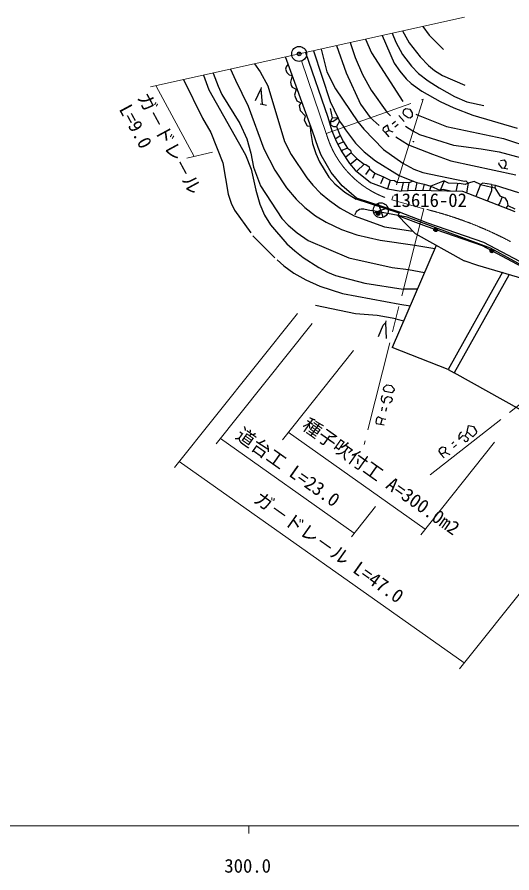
# Model space of a CAD drawing. Units: millimetres, scale not verified. Extents: x 69839 to 709839, y -172201 to 187799.
# Drawn here: x 366851 to 433002, y 6514 to 120897 of the extents above; entities that cross this region are included whole.
import ezdxf
from ezdxf.enums import TextEntityAlignment as Align

# ---------------------------------------------------------------- set-up
doc = ezdxf.new("R2010")
doc.units = ezdxf.units.MM
doc.header["$LTSCALE"] = 1000
doc.header["$PDMODE"] = 32
doc.header["$PDSIZE"] = 500
doc.linetypes.add('CHAIN', pattern=[18.5, 12, -1.5, 3.5, -1.5])
for name, color, linetype, lineweight in [('M-BGD', 7, 'Continuous', 25), ('M-BMK', 2, 'CHAIN', 13), ('M-BMK-HTXT', 7, 'Continuous', 13), ('M-BMK-LINE', 2, 'Continuous', 13), ('M-BMK-SRVR', 3, 'Continuous', 25), ('M-SUV', 7, 'Continuous', 13)]:
    doc.layers.add(name, color=color, linetype=linetype, lineweight=lineweight)
doc.layers.add('M-OTRS', color=6, linetype='Continuous')
doc.styles.add('ＭＳ ゴシック', font='')
doc.styles.get('ＭＳ ゴシック').set_extended_font_data('MS Gothic')

# ---------------------------------------------------------------- blocks, each defined once
blk = doc.blocks.new('BUHIN1')
at = {"color": 3, "linetype": 'Continuous', "lineweight": 25}
for radius in [995, 30]:
    blk.add_circle((0, 0), radius, dxfattribs=at)
blk = doc.blocks.new('BUHIN2')
at = {"color": 7, "linetype": 'Continuous', "lineweight": 25}
for points in [[(939, -346), (0, 0), (-935, 336)], [(-346, -939), (0, 0), (341, 937)]]:
    blk.add_lwpolyline(points, dxfattribs=at)
blk.add_circle((0, 0), 1000, dxfattribs=at)
blk = doc.blocks.new('BUHIN6')
at = {"color": 7, "linetype": 'Continuous', "lineweight": 25}
for radius in [249, 220, 191, 161, 132, 97.5, 67.5, 38.8, 7.5]:
    blk.add_circle((90, -232), radius, dxfattribs=at)

msp = doc.modelspace()

# ---------------------------------------------------------------- linework, layer by layer
at = {"layer": 'M-BGD'}
for p, q in [((418381, 119054), (419275, 117472)), ((421105, 119659), (421942, 118463)), ((413450, 117957), (414224, 116128)), ((415666, 118450), (417245, 114735)), ((417013, 118749), (417480, 117531)), ((421942, 118463), (423846, 116580)), ((409558, 117092), (410830, 113459)), ((411374, 117496), (412046, 115480)), ((417480, 117531), (418397, 115908)), ((419275, 117472), (420746, 115579)), ((406358, 105650), (402743, 115577)), ((405404, 116168), (408407, 107524)), ((406478, 116407), (408692, 109623)), ((407488, 116632), (408270, 113567)), ((414224, 116128), (418408, 109629)), ((418397, 115908), (419580, 114323)), ((420746, 115579), (421836, 114441)), ((398591, 114654), (399334, 113595)), ((403031, 114576), (402806, 114272)), ((412046, 115480), (413027, 113244)), ((417245, 114735), (418000, 113656)), ((421836, 114441), (422664, 113779)), ((393049, 113421), (393747, 111656)), ((395385, 113941), (396038, 112456)), ((399334, 113595), (400373, 111691)), ((402806, 114272), (402747, 113938)), ((402747, 113938), (402924, 113478)), ((402924, 113478), (403213, 113169)), ((408270, 113567), (409418, 111301)), ((410830, 113459), (412753, 109251)), ((413027, 113244), (414204, 111144)), ((418000, 113656), (418853, 112646)), ((419580, 114323), (420531, 113382)), ((420531, 113382), (421817, 112381)), ((422664, 113779), (423744, 113073)), ((389113, 112546), (391619, 107389)), ((391766, 113136), (392463, 111196)), ((396038, 112456), (397745, 108975)), ((403213, 113169), (403630, 113095)), ((403630, 113095), (403385, 112192)), ((403385, 112192), (403478, 111746)), ((418853, 112646), (419516, 112013)), ((421817, 112381), (423283, 111435)), ((423744, 113073), (426696, 111779)), ((392463, 111196), (397378, 102505)), ((393747, 111656), (394238, 110538)), ((398740, 109744), (399437, 111255)), ((399481, 111506), (399437, 111255)), ((399437, 111255), (399599, 109249)), ((400373, 111691), (402587, 104252)), ((403478, 111746), (403616, 111550)), ((403616, 111550), (404169, 111280)), ((404169, 111280), (403940, 110461)), ((409418, 111301), (412424, 106902)), ((414204, 111144), (416264, 108202)), ((419516, 112013), (420968, 110983)), ((420968, 110983), (423391, 109611)), ((423283, 111435), (425319, 110303)), ((394238, 110538), (396651, 106674)), ((403940, 110461), (404238, 109720)), ((425319, 110303), (426996, 109576)), ((397745, 108975), (399835, 103275)), ((399349, 109293), (399599, 109249)), ((399599, 109249), (400182, 109146)), ((404238, 109720), (404793, 109451)), ((404793, 109451), (404552, 109064)), ((404552, 109064), (404699, 108436)), ((408692, 109623), (409757, 107372)), ((408697, 108676), (408991, 107421)), ((412753, 109251), (414072, 107471)), ((418551, 108486), (418845, 108692)), ((418845, 108692), (419345, 108604)), ((423391, 109611), (425221, 108772)), ((425221, 108772), (427800, 107802)), ((426996, 109576), (429233, 109097)), ((404699, 108436), (405347, 107719)), ((405347, 107719), (405244, 107136)), ((408407, 107524), (408947, 105710)), ((416264, 108202), (416775, 107682)), ((417903, 107741), (418619, 106927)), ((418477, 108070), (418551, 108486)), ((418599, 107790), (418477, 108070)), ((419139, 107437), (418599, 107790)), ((419345, 108604), (419688, 108114)), ((419684, 107599), (419389, 107393)), ((419688, 108114), (419684, 107599)), ((420174, 107942), (420493, 107801)), ((420493, 107801), (424264, 106275)), ((427800, 107802), (433686, 106075)), ((391619, 107389), (392743, 105472)), ((396651, 106674), (397578, 104619)), ((405244, 107136), (405627, 106381)), ((405627, 106381), (406044, 106307)), ((408991, 107421), (408737, 106950)), ((409070, 106891), (408737, 106950)), ((408737, 106950), (408746, 106519)), ((408746, 106519), (409134, 106278)), ((409757, 107372), (408991, 107421)), ((409757, 107372), (409070, 106891)), ((409948, 106994), (409565, 106288)), ((409757, 107372), (409948, 106994)), ((409948, 106994), (410429, 106308)), ((412424, 106902), (413195, 105906)), ((414072, 107471), (415260, 106402)), ((416388, 106461), (415800, 106049)), ((416603, 105735), (416388, 106461)), ((417422, 106966), (417015, 106608)), ((417780, 106559), (417374, 106201)), ((419389, 107393), (419139, 107437)), ((392743, 105472), (394347, 101406)), ((406044, 106307), (406093, 105611)), ((406093, 105611), (406329, 104022)), ((407089, 103458), (406358, 105650)), ((408947, 105710), (409546, 104228)), ((409134, 106278), (409565, 106288)), ((409565, 106288), (409673, 105925)), ((409673, 105925), (410041, 105086)), ((410429, 106308), (410772, 105817)), ((410772, 105817), (412092, 104037)), ((413195, 105906), (415815, 103209)), ((415800, 106049), (415755, 105799)), ((415755, 105799), (416044, 105490)), ((416603, 105735), (416044, 105490)), ((416044, 105490), (416540, 104887)), ((416603, 105735), (417089, 105564)), ((418766, 106300), (419777, 105691)), ((419777, 105691), (420635, 105196)), ((424264, 106275), (431891, 104673)), ((397578, 104619), (398104, 102721)), ((402587, 104252), (403489, 102545)), ((409452, 104674), (410041, 105086)), ((409546, 104228), (410257, 102899)), ((410493, 104233), (409835, 103919)), ((410041, 105086), (410493, 104233)), ((410493, 104233), (411027, 103365)), ((417486, 104892), (419189, 103818)), ((420635, 105196), (425202, 103789)), ((431891, 104673), (436443, 103183)), ((399835, 103275), (401312, 100435)), ((406329, 104022), (406775, 102654)), ((407510, 102437), (407089, 103458)), ((410287, 103066), (410257, 102899)), ((411027, 103365), (410287, 103066)), ((411027, 103365), (411415, 103125)), ((411415, 103125), (411523, 102762)), ((412092, 104037), (413264, 102885)), ((415815, 103209), (418414, 101375)), ((419189, 103818), (422407, 102563)), ((425202, 103789), (428900, 103309)), ((428900, 103309), (431317, 102882)), ((397378, 102505), (398153, 100563)), ((398104, 102721), (398462, 100853)), ((403489, 102545), (405604, 99421)), ((406775, 102654), (407266, 101535)), ((408826, 100142), (407510, 102437)), ((410257, 102899), (411273, 101345)), ((411523, 102762), (410821, 102198)), ((411523, 102762), (412322, 101933)), ((412322, 101933), (411523, 101300)), ((412322, 101933), (413234, 101257)), ((413264, 102885), (414770, 101673)), ((422407, 102563), (424834, 101704)), ((431317, 102882), (434275, 102103)), ((431460, 101740), (431990, 101818)), ((431990, 101818), (432196, 101524)), ((394347, 101406), (395073, 97237)), ((398462, 100853), (399399, 98366)), ((407266, 101535), (408541, 99505)), ((411273, 101345), (411523, 101300)), ((411273, 101345), (412057, 100432)), ((413234, 101257), (412293, 100305)), ((413234, 101257), (413485, 101212)), ((413485, 101212), (413941, 100874)), ((413941, 100874), (413980, 100609)), ((414770, 101673), (417953, 99737)), ((418414, 101375), (419910, 100595)), ((424834, 101704), (433531, 99827)), ((431235, 101436), (431206, 101269)), ((431206, 101269), (431632, 100763)), ((431632, 100763), (431965, 100705)), ((432206, 101093), (431965, 100705)), ((431965, 100705), (432465, 100616)), ((432196, 101524), (432206, 101093)), ((398153, 100563), (398781, 97787)), ((401312, 100435), (402876, 98096)), ((410312, 98333), (408826, 100142)), ((412057, 100432), (414088, 98785)), ((413980, 100609), (413417, 99849)), ((413980, 100609), (414657, 100060)), ((414657, 100060), (414358, 99339)), ((414657, 100060), (415852, 99564)), ((415852, 99564), (415437, 98633)), ((415852, 99564), (416722, 99094)), ((417953, 99737), (419797, 98981)), ((419910, 100595), (421117, 100125)), ((421117, 100125), (426674, 98973)), ((405604, 99421), (406374, 98426)), ((406374, 98426), (407394, 97386)), ((408541, 99505), (409326, 98593)), ((409326, 98593), (410680, 97494)), ((414088, 98785), (416350, 97957)), ((414088, 98785), (416350, 97957)), ((416722, 99094), (416350, 97957)), ((416722, 99094), (417321, 99075)), ((417321, 99075), (417625, 98849)), ((417625, 98849), (418473, 98785)), ((418473, 98785), (418184, 97633)), ((419238, 98737), (418473, 98785)), ((419238, 98737), (419049, 97667)), ((419797, 98981), (419238, 98737)), ((419797, 98981), (420283, 98811)), ((420283, 98811), (420088, 97707)), ((420283, 98811), (421268, 98550)), ((421268, 98550), (421053, 97689)), ((421268, 98550), (422172, 98305)), ((423932, 99026), (422178, 98302)), ((423932, 99026), (423397, 97736)), ((423932, 99026), (424486, 98757)), ((424486, 98757), (425683, 98717)), ((425752, 98620), (425497, 97606)), ((425683, 98717), (425752, 98620)), ((425933, 98673), (425752, 98620)), ((426767, 98526), (425933, 98673)), ((426674, 98973), (426855, 99027)), ((427145, 98718), (426767, 98526)), ((426855, 99027), (427145, 98718)), ((427145, 98718), (426914, 97408)), ((427954, 98919), (427145, 98718)), ((428827, 98507), (427954, 98919)), ((428827, 98507), (428186, 96913)), ((429121, 98713), (428827, 98507)), ((428827, 98507), (430313, 98159)), ((430288, 98507), (429121, 98713)), ((430288, 98507), (430788, 98419)), ((430288, 98507), (430313, 98159)), ((430788, 98419), (430729, 98085)), ((430788, 98419), (433884, 97444)), ((395073, 97237), (395466, 96050)), ((398781, 97787), (399307, 95889)), ((399399, 98366), (402240, 93997)), ((402876, 98096), (404157, 96581)), ((407394, 97386), (408596, 96400)), ((411210, 97573), (410312, 98333)), ((410680, 97494), (412178, 96556)), ((412225, 96699), (411210, 97573)), ((416350, 97957), (418184, 97633)), ((417350, 97780), (418184, 97633)), ((420080, 97707), (418184, 97633)), ((426449, 97589), (420080, 97707)), ((422172, 98305), (422004, 97671)), ((422172, 98305), (423364, 97751)), ((423809, 97844), (423364, 97751)), ((424794, 97619), (423809, 97844)), ((433433, 94873), (426449, 97589)), ((429746, 96306), (430323, 97728)), ((430313, 98159), (430729, 98085)), ((430323, 97728), (430313, 98159)), ((430729, 98085), (431402, 97021)), ((404157, 96581), (405329, 95429)), ((408596, 96400), (410048, 95371)), ((412178, 96556), (412225, 96699)), ((417915, 94673), (412178, 96556)), ((417962, 94816), (412225, 96699)), ((417962, 94816), (412225, 96699)), ((431402, 97021), (431721, 96879)), ((431721, 96879), (431407, 96075)), ((431721, 96879), (432039, 96737)), ((432039, 96737), (432383, 96246)), ((432383, 96246), (432461, 95717)), ((395466, 96050), (395902, 95114)), ((395902, 95114), (398115, 92058)), ((399307, 95889), (399905, 94408)), ((405329, 95429), (406767, 94315)), ((410048, 95371), (411931, 94351)), ((415169, 94886), (414186, 95071)), ((431407, 96075), (431186, 95747)), ((432461, 95717), (432212, 95347)), ((432461, 95717), (433418, 95290)), ((399905, 94408), (400714, 93148)), ((402240, 93997), (403108, 93070)), ((406767, 94315), (408165, 93468)), ((411931, 94351), (415968, 92865)), ((417783, 94349), (417962, 94816)), ((421590, 92896), (417783, 94349)), ((420059, 91962), (417783, 94349)), ((421761, 93366), (417962, 94816)), ((400714, 93148), (402932, 90607)), ((403108, 93070), (404310, 92084)), ((408165, 93468), (410229, 92501)), ((415968, 92865), (419767, 92269)), ((429062, 90306), (421590, 92896)), ((429262, 90766), (421761, 93366)), ((398389, 91666), (401313, 88744)), ((404310, 92084), (405761, 91054)), ((410229, 92501), (412255, 91800)), ((412255, 91800), (415394, 91075)), ((420059, 91962), (426603, 88309)), ((402932, 90607), (403966, 89651)), ((405761, 91054), (411196, 88720)), ((415394, 91075), (420010, 90433)), ((422873, 90391), (417017, 76722)), ((420010, 90433), (422688, 89960)), ((438770, 85735), (429262, 90766)), ((403966, 89651), (405099, 88763)), ((438536, 85293), (429062, 90306)), ((401603, 88435), (402501, 87674)), ((405099, 88763), (407189, 87450)), ((411196, 88720), (416988, 87441)), ((428461, 87683), (426603, 88309)), ((402501, 87674), (403869, 86659)), ((407189, 87450), (408366, 86812)), ((416988, 87441), (419172, 87142)), ((419172, 87142), (421319, 86764)), ((435265, 85707), (428461, 87683)), ((403869, 86659), (405434, 85781)), ((408366, 86812), (409406, 86370)), ((409406, 86370), (413350, 85332)), ((431767, 86798), (424493, 73795)), ((432587, 86395), (425289, 73350)), ((405434, 85781), (407346, 84928)), ((407346, 84928), (410358, 83967)), ((413350, 85332), (418451, 84517)), ((410358, 83967), (418014, 82531)), ((420361, 84528), (418451, 84517)), ((412114, 81250), (406724, 82373)), ((418014, 82531), (419401, 82287)), ((414994, 81000), (412114, 81250)), ((417495, 80559), (414994, 81000)), ((416156, 80280), (416112, 80029)), ((417495, 80559), (418544, 80287)), ((415190, 78215), (415803, 79741)), ((415803, 79741), (416112, 80029)), ((416112, 80029), (416176, 77955)), ((424493, 73795), (417017, 76722)), ((424493, 73795), (425289, 73350)), ((434141, 68426), (425289, 73350)), ((415834, 71138), (415878, 71388)), ((416040, 70843), (415834, 71138)), ((415878, 71388), (416284, 71746)), ((416284, 71746), (416868, 71643)), ((416868, 71643), (417226, 71236)), ((417280, 71054), (416957, 70682)), ((417226, 71236), (417280, 71054)), ((415574, 70152), (415515, 69818)), ((415515, 69818), (415569, 69637)), ((415687, 70304), (415574, 70152)), ((415942, 69313), (416059, 69980)), ((416957, 70682), (416040, 70843)), ((416059, 69980), (416353, 70186)), ((416353, 70186), (416770, 70112)), ((416770, 70112), (416976, 69818)), ((416976, 69818), (416932, 69568)), ((415569, 69637), (415942, 69313)), ((415672, 68759), (415584, 68258)), ((416255, 68656), (416084, 68170)), ((416932, 69568), (416623, 69279)), ((414893, 67263), (414804, 66763)), ((414804, 66763), (414858, 66581)), ((414858, 66581), (415442, 66478)), ((415103, 67484), (414893, 67263)), ((415658, 67214), (415103, 67484)), ((415658, 67214), (415442, 66478)), ((415442, 66478), (415942, 66390)), ((416158, 67125), (415658, 67214)), ((426065, 65293), (425923, 64974)), ((426261, 65430), (426065, 65293)), ((427041, 65464), (426772, 64911)), ((427041, 65464), (427188, 66298)), ((427787, 64817), (427041, 65464)), ((427188, 66298), (427856, 66181)), ((428209, 65258), (427787, 64817)), ((427856, 66181), (428253, 65509)), ((428253, 65509), (428209, 65258)), ((425261, 64145), (424952, 63856)), ((425923, 64974), (425918, 64459)), ((425918, 64459), (426438, 64970)), ((426438, 64970), (426772, 64911)), ((426654, 64243), (426683, 64410)), ((426806, 64131), (426654, 64243)), ((426772, 64911), (427144, 64587)), ((426988, 64184), (426806, 64131)), ((427100, 64337), (426988, 64184)), ((427144, 64587), (427100, 64337)), ((423274, 63120), (423230, 62870)), ((423667, 63395), (423274, 63120)), ((424167, 63307), (423667, 63395)), ((424148, 62708), (424167, 63307)), ((425619, 63738), (425212, 63380)), ((423230, 62870), (423505, 62477)), ((424148, 62708), (423505, 62477)), ((423505, 62477), (423932, 61972)), ((424148, 62708), (424702, 62439))]:
    msp.add_line(p, q, dxfattribs=at)
for points in [[(412036, 94457), (412090, 94635), (412187, 94826), (412332, 95002), (412469, 95108), (412650, 95207), (412848, 95261), (413029, 95273), (413204, 95255), (414186, 95071)], [(453242, 67964), (446600, 77887), (443978, 80754), (441111, 83427), (438841, 85233), (430136, 90034), (419009, 94164), (415169, 94886)]]:
    msp.add_lwpolyline(points, dxfattribs=at)
for centre, radius in [((419840, 104237), 31.3), ((419840, 104237), 25), ((419840, 104237), 18.8), ((419840, 104237), 12.5), ((419840, 104237), 6.3), ((415123, 94641), 249), ((415123, 94641), 220), ((415123, 94641), 191), ((415123, 94641), 161), ((415123, 94641), 132), ((415123, 94641), 97.5), ((415123, 94641), 67.5), ((415123, 94641), 38.8), ((415123, 94641), 7.5), ((422816, 92486), 249), ((422816, 92486), 220), ((422816, 92486), 191), ((422816, 92486), 161), ((422816, 92486), 132), ((422816, 92486), 97.5), ((422816, 92486), 67.5), ((422816, 92486), 38.8), ((422816, 92486), 7.5)]:
    msp.add_circle(centre, radius, dxfattribs=at)
at = {"layer": 'M-BMK'}
for p, q in [((408193, 105327), (404882, 115034)), ((408193, 105327), (421125, 109924)), ((421125, 109924), (416948, 96475)), ((416948, 96475), (421210, 95294)), ((421210, 95294), (413245, 63770)), ((422074, 59721), (447217, 79445))]:
    msp.add_line(p, q, dxfattribs=at)
for centre, radius, start, end in [((420684, 108927), 13000, 196.07544, 253.29956), ((409430, 46701), 50000, 40.91006, 76.37311)]:
    msp.add_arc(centre, radius, start, end, dxfattribs=at)
at = {"layer": 'M-BMK-HTXT'}
for p, q in [((385428, 111679), (390510, 102268)), ((389534, 102049), (392986, 102826)), ((404318, 81280), (387916, 60714)), ((393482, 63877), (406282, 79927)), ((402315, 64414), (411818, 76330)), ((403103, 65403), (421408, 52459)), ((394041, 64578), (411928, 51929)), ((420810, 51709), (430688, 64096)), ((388540, 61495), (426612, 34573)), ((425989, 33791), (443937, 56296)), ((411540, 51443), (414771, 55495))]:
    msp.add_line(p, q, dxfattribs=at)
at = {"layer": 'M-BMK-LINE'}
msp.add_line((384678, 111560), (426671, 120897), dxfattribs=at)
at = {"layer": 'M-OTRS'}
msp.add_point((404558, 115980), dxfattribs=at)
at = {"layer": 'M-SUV'}
for p, q in [((69839, 12799), (608839, 12799)), ((397839, 12799), (397839, 11799))]:
    msp.add_line(p, q, dxfattribs=at)

# ---------------------------------------------------------------- block references
at = {"layer": 'M-BGD', "rotation": 310}
for name, p in [('BUHIN2', (415475, 95081)), ('BUHIN6', (430439, 89868))]:
    msp.add_blockref(name, p, dxfattribs=at)
at = {"layer": 'M-BMK-SRVR', "rotation": 310}
msp.add_blockref('BUHIN1', (404559, 115980), dxfattribs=at)

# ---------------------------------------------------------------- texts
at = {"layer": 'M-BGD', "style": 'ＭＳ ゴシック'}
msp.add_text('13616-02', height=1833, dxfattribs=at).set_placement((417014, 94969), align=Align.BOTTOM_LEFT)
at = {"layer": 'M-BMK-HTXT', "style": 'ＭＳ ゴシック'}
for s, rotation, p in [('ガ－ドレ－ル', 298.4, (382379, 109928)), ('L=9.0', 298.4, (379939, 108347)), ('種子吹付工 A=300.0m2', 324.7, (404474, 65535)), ('道台工 L=23.0', 324.7, (395603, 64252)), ('ガ－ドレ－ル L=47.0', 324.7, (398008, 55722))]:
    msp.add_text(s, height=1833, rotation=rotation, dxfattribs=at).set_placement(p, align=Align.BOTTOM_LEFT)
at = {"layer": 'M-SUV', "style": 'ＭＳ ゴシック'}
msp.add_text('300.0', height=1833, dxfattribs=at).set_placement((394559, 5994), align=Align.BOTTOM_LEFT)

doc.saveas('drawing.dxf')
